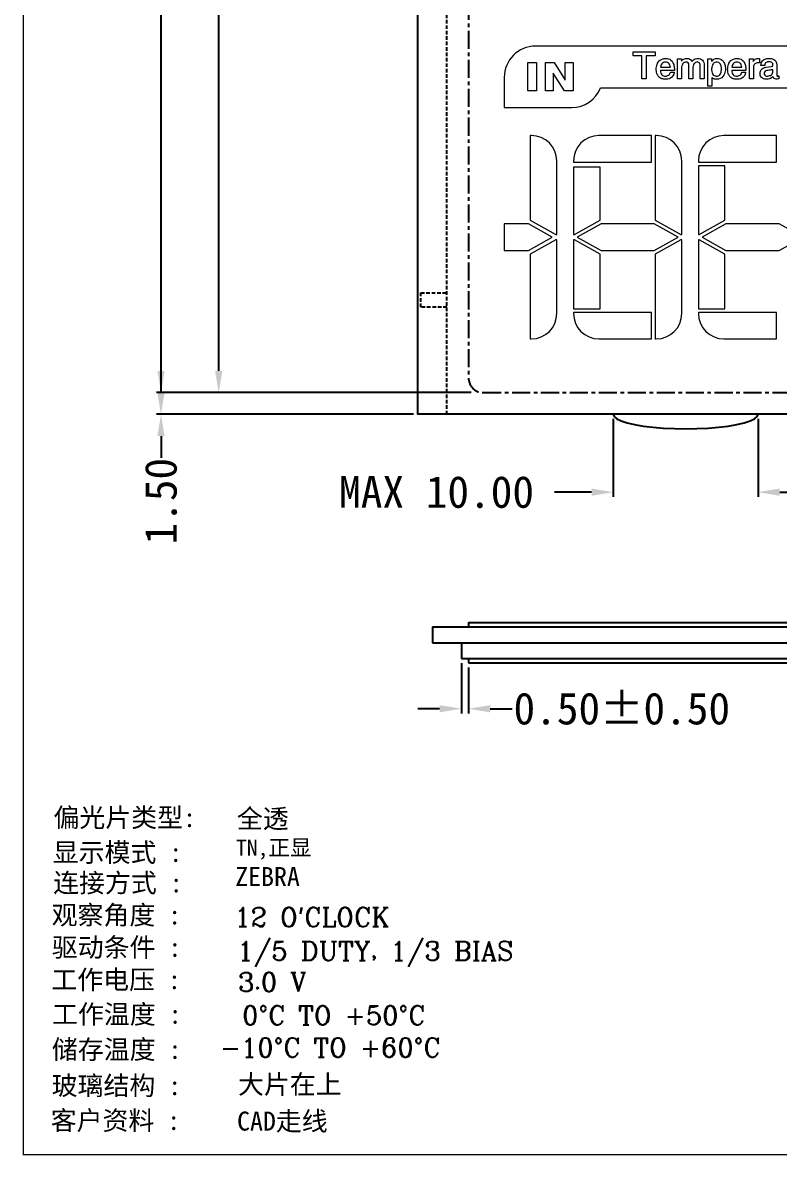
# Model space of a CAD drawing. Header units: millimetres. Extents: x 406 to 1082, y -777 to -474.
# Drawn here: x 405.6 to 457.9, y -776.6 to -698.3 of the extents above; entities that cross this region are included whole.
import ezdxf

# ---------------------------------------------------------------- set-up
doc = ezdxf.new("R2010")
doc.units = ezdxf.units.MM
doc.linetypes.add('CENTER', pattern=[2, 1.25, -0.25, 0.25, -0.25])
doc.linetypes.add('HIDDEN', pattern=[0.375, 0.25, -0.125])
doc.layers.add('dim', color=4, linetype='Continuous')
doc.layers.add('SPEC', color=2, linetype='Continuous')
doc.styles.add('ROMANC', font='ROMANC.SHX')
doc.styles.add('style1', font='simhei_0.ttf', dxfattribs={"width": 0.8, "height": 0.035})
doc.dimstyles.new('LCDDIM', dxfattribs={"dimtxt": 2.2, "dimasz": 1.5, "dimexe": 0.3175, "dimexo": 0.3175, "dimgap": 0.254, "dimtad": 0, "dimzin": 0, "dimdsep": 46, "dimtxsty": 'Standard', "dimcen": 0.09, "dimadec": 0, "dimazin": 0, "dimtfac": 1, "dimtofl": 0, "dimtmove": 0, "dimatfit": 0, "dimfxl": 0, "dimtolj": 1, "dimtzin": 0, "dimarcsym": 0})

# ---------------------------------------------------------------- blocks, each defined once
blk = doc.blocks.new('*D32')
at = {"layer": 'DEFPOINTS', "color": 0, "ltscale": 0.5}
for p in [(436.917, -723.853), (415.164, -725.353), (432.917, -725.353)]:
    blk.add_point(p, dxfattribs=at)
at = {"layer": 'dim', "color": 0, "lineweight": -2, "ltscale": 0.5}
for p, q in [((415.164, -722.353), (415.164, -720.853)), ((436.6, -723.853), (414.847, -723.853)), ((432.6, -725.353), (414.847, -725.353)), ((415.164, -726.853), (415.164, -728.353))]:
    blk.add_line(p, q, dxfattribs=at)
at = {"layer": 'dim', "color": 0, "ltscale": 0.5}
for points in [[(414.914, -722.353), (415.414, -722.353), (415.164, -723.853)], [(414.914, -726.853), (415.414, -726.853), (415.164, -725.353)]]:
    blk.add_solid(points, dxfattribs=at)
at = {"layer": 'dim', "color": 0, "ltscale": 0.5, "insert": (415.164, -731.357), "char_height": 2.2, "attachment_point": 5, "rotation": 90}
blk.add_mtext('\\A1;1.50', dxfattribs=at)
blk = doc.blocks.new('*D36')
at = {"layer": 'DEFPOINTS', "color": 0, "ltscale": 0.5}
for p in [(419.151, -641.853), (436.417, -641.853), (436.417, -723.853)]:
    blk.add_point(p, dxfattribs=at)
at = {"layer": 'dim', "color": 0, "lineweight": -2, "ltscale": 0.5}
for p, q in [((436.1, -641.853), (418.834, -641.853)), ((419.151, -643.353), (419.151, -670.499)), ((419.151, -722.353), (419.151, -695.207)), ((436.1, -723.853), (418.834, -723.853))]:
    blk.add_line(p, q, dxfattribs=at)
at = {"layer": 'dim', "color": 0, "ltscale": 0.5}
for points in [[(418.901, -643.353), (419.401, -643.353), (419.151, -641.853)], [(418.901, -722.353), (419.401, -722.353), (419.151, -723.853)]]:
    blk.add_solid(points, dxfattribs=at)
at = {"layer": 'dim', "color": 0, "ltscale": 0.5, "insert": (419.151, -682.853), "char_height": 2.2, "attachment_point": 5, "rotation": 90}
blk.add_mtext('\\A1;MIN V.A 82.00', dxfattribs=at)
blk = doc.blocks.new('*D37')
at = {"layer": 'DEFPOINTS', "color": 0, "ltscale": 0.5}
for p in [(415.164, -640.353), (432.917, -640.353), (432.917, -725.353)]:
    blk.add_point(p, dxfattribs=at)
at = {"layer": 'dim', "color": 0, "lineweight": -2, "ltscale": 0.5}
for p, q in [((432.6, -640.353), (414.847, -640.353)), ((415.164, -641.853), (415.164, -674.166)), ((415.164, -723.853), (415.164, -691.54)), ((432.6, -725.353), (414.847, -725.353))]:
    blk.add_line(p, q, dxfattribs=at)
at = {"layer": 'dim', "color": 0, "ltscale": 0.5}
for points in [[(414.914, -641.853), (415.414, -641.853), (415.164, -640.353)], [(414.914, -723.853), (415.414, -723.853), (415.164, -725.353)]]:
    blk.add_solid(points, dxfattribs=at)
at = {"layer": 'dim', "color": 0, "ltscale": 0.5, "insert": (415.164, -682.853), "char_height": 2.2, "attachment_point": 5, "rotation": 90}
blk.add_mtext('\\A1;85.00%%p0.20', dxfattribs=at)
blk = doc.blocks.new('*D45')
at = {"layer": 'DEFPOINTS', "color": 0, "ltscale": 0.5}
for p in [(435.917, -742.237), (436.417, -742.537), (436.417, -745.699)]:
    blk.add_point(p, dxfattribs=at)
at = {"layer": 'dim', "color": 0, "lineweight": -2, "ltscale": 0.5}
for p, q in [((435.917, -742.555), (435.917, -746.017)), ((436.417, -742.855), (436.417, -746.017)), ((434.417, -745.699), (432.917, -745.699)), ((437.917, -745.699), (439.417, -745.699))]:
    blk.add_line(p, q, dxfattribs=at)
at = {"layer": 'dim', "color": 0, "ltscale": 0.5}
for points in [[(434.417, -745.449), (434.417, -745.949), (435.917, -745.699)], [(437.917, -745.449), (437.917, -745.949), (436.417, -745.699)]]:
    blk.add_solid(points, dxfattribs=at)
at = {"layer": 'dim', "color": 0, "ltscale": 0.5, "insert": (447.004, -745.699), "char_height": 2.2, "attachment_point": 5}
blk.add_mtext('\\A1;0.50%%P0.50', dxfattribs=at)
blk = doc.blocks.new('*D51')
at = {"layer": 'DEFPOINTS', "color": 0, "ltscale": 0.5}
for p in [(446.417, -725.353), (456.417, -725.353), (456.417, -730.733)]:
    blk.add_point(p, dxfattribs=at)
at = {"layer": 'dim', "color": 0, "lineweight": -2, "ltscale": 0.5}
for p, q in [((446.417, -725.67), (446.417, -731.05)), ((456.417, -725.67), (456.417, -731.05)), ((444.917, -730.733), (442.342, -730.733)), ((457.917, -730.733), (459.417, -730.733))]:
    blk.add_line(p, q, dxfattribs=at)
at = {"layer": 'dim', "color": 0, "ltscale": 0.5}
for points in [[(444.917, -730.483), (444.917, -730.983), (446.417, -730.733)], [(457.917, -730.483), (457.917, -730.983), (456.417, -730.733)]]:
    blk.add_solid(points, dxfattribs=at)
at = {"layer": 'dim', "color": 0, "ltscale": 0.5, "insert": (434.205, -730.733), "char_height": 2.2, "attachment_point": 5}
blk.add_mtext('\\A1;MAX 10.00', dxfattribs=at)
blk = doc.blocks.new('*D53')
at = {"layer": 'DEFPOINTS', "color": 0, "ltscale": 0.5}
for p in [(456.417, -725.353), (469.417, -725.353), (469.417, -730.733)]:
    blk.add_point(p, dxfattribs=at)
at = {"layer": 'dim', "color": 0, "lineweight": -2, "ltscale": 0.5}
for p, q in [((456.417, -725.67), (456.417, -731.05)), ((469.417, -725.67), (469.417, -731.05)), ((457.917, -730.733), (458.996, -730.733)), ((467.917, -730.733), (466.838, -730.733))]:
    blk.add_line(p, q, dxfattribs=at)
at = {"layer": 'dim', "color": 0, "ltscale": 0.5}
for points in [[(457.917, -730.483), (457.917, -730.983), (456.417, -730.733)], [(467.917, -730.483), (467.917, -730.983), (469.417, -730.733)]]:
    blk.add_solid(points, dxfattribs=at)
at = {"layer": 'dim', "color": 0, "ltscale": 0.5, "insert": (462.917, -730.733), "char_height": 2.2, "attachment_point": 5}
blk.add_mtext('\\A1;13.00', dxfattribs=at)

msp = doc.modelspace()

# ---------------------------------------------------------------- linework, layer by layer
for p, q in [((433.917, -740.037), (433.917, -741.137)), ((433.917, -740.037), (493.917, -740.037)), ((436.417, -739.737), (491.417, -739.737)), ((436.417, -739.737), (436.417, -740.037)), ((433.917, -741.137), (448.917, -741.137)), ((435.917, -741.137), (435.917, -742.237)), ((448.917, -741.137), (458.917, -741.137)), ((435.917, -742.237), (491.917, -742.237)), ((436.417, -742.237), (436.417, -742.537)), ((436.417, -742.537), (491.417, -742.537))]:
    msp.add_line(p, q)
msp.add_lwpolyline([(493.917, -640.353), (493.917, -725.353), (432.917, -725.353), (432.917, -640.353)], close=True)
at = {"linetype": 'HIDDEN'}
for points in [[(434.917, -725.353), (434.917, -640.353)], [(434.917, -717.949), (433.117, -717.949), (433.117, -716.949), (434.917, -716.949)]]:
    msp.add_lwpolyline(points, dxfattribs=at)
at = {"linetype": 'CENTER'}
msp.add_lwpolyline([(436.417, -642.853), (436.417, -722.853, 0.414214), (437.417, -723.853), (489.417, -723.853, 0.414214), (490.417, -722.853), (490.417, -642.853, 0.414214), (489.417, -641.853), (437.417, -641.853, 0.414214)], format="xyb", close=True, dxfattribs=at)
at = {"lineweight": 9}
for points in [[(485.79, -699.909), (441.046, -699.909, 0.414121), (438.881, -702.074), (438.881, -704.148), (443.558, -704.148, 0.309615), (445.532, -702.797), (487.955, -702.797), (487.955, -702.074, 0.41413)], [(450.645, -701.596), (449.67, -701.596, 0.07695), (449.7, -701.776, 0.238281), (449.878, -701.961, 0.087418), (450.033, -701.985, 0.036987), (450.11, -701.974, 0.243649), (450.332, -701.802, 0.043447), (450.358, -701.734), (450.363, -701.716), (450.629, -701.716), (450.624, -701.745, -0.207405), (450.376, -702.129, -0.103909), (450.188, -702.191, -0.037595), (450.004, -702.203, -0.072268), (449.773, -702.163, -0.186055), (449.484, -701.93, -0.098405), (449.393, -701.649, -0.023769), (449.382, -701.533, -0.077814), (449.443, -701.169, -0.029514), (449.477, -701.089, -0.200054), (449.793, -700.806, -0.079343), (450.042, -700.761, -0.060607), (450.213, -700.784, -0.213162), (450.532, -701.038, -0.085201), (450.624, -701.321, -0.038378), (450.645, -701.571)], [(450.013, -701.02, 0.03522), (449.943, -701.031, 0.224095), (449.726, -701.195, 0.089848), (449.673, -701.368), (450.365, -701.368, 0.07406), (450.325, -701.206, 0.271863), (450.097, -701.026, 0.043525)], [(452.703, -702.183), (452.425, -702.183), (452.425, -701.303, 0.022106), (452.425, -701.245, 0.115929), (452.388, -701.104, 0.065335), (452.362, -701.07, 0.167103), (452.261, -701.022, 0.038196), (452.217, -701.019), (452.209, -701.019), (452.202, -701.02, 0.028625), (452.156, -701.027, 0.237011), (451.963, -701.176, 0.094758), (451.917, -701.355), (451.918, -702.183), (451.639, -702.183), (451.639, -701.243, 0.073587), (451.625, -701.134, 0.293516), (451.509, -701.025, 0.053516), (451.455, -701.02, 0.036686), (451.39, -701.028, 0.230948), (451.189, -701.173, 0.100918), (451.136, -701.362, 0.020238), (451.132, -701.433), (451.132, -702.183), (450.854, -702.183), (450.854, -700.801), (451.122, -700.801), (451.122, -700.94, -0.233585), (451.505, -700.761, -0.028873), (451.561, -700.764, -0.197185), (451.807, -700.895, -0.045153), (451.854, -700.964, -0.051668), (451.959, -700.863, -0.182272), (452.262, -700.761, -0.074574), (452.44, -700.799, -0.225694), (452.668, -701.034, -0.081625), (452.703, -701.243)], [(453.555, -702.203, -0.0256), (453.491, -702.2, -0.182484), (453.22, -702.074), (453.22, -702.69), (452.952, -702.69), (452.952, -700.801), (453.211, -700.801), (453.211, -700.955, -0.253273), (453.584, -700.761, -0.064916), (453.772, -700.795, -0.192799), (454.062, -701.033, -0.096592), (454.155, -701.334, -0.021779), (454.165, -701.451, -0.078102), (454.098, -701.822, -0.034311), (454.057, -701.913, -0.22958), (453.691, -702.187, -0.044715)], [(453.544, -701.02, 0.033152), (453.494, -701.023, 0.210551), (453.309, -701.13, 0.098876), (453.24, -701.286, 0.062432), (453.211, -701.561, 0.075213), (453.241, -701.756, 0.266598), (453.467, -701.97, 0.045658), (453.556, -701.985, 0.03067), (453.605, -701.981, 0.25259), (453.82, -701.826, 0.096586), (453.881, -701.593, 0.020085), (453.887, -701.492, 0.021964), (453.885, -701.395, 0.112173), (453.824, -701.162, 0.062664), (453.78, -701.105, 0.171433), (453.607, -701.024, 0.033877)], [(455.577, -701.596), (454.603, -701.596, 0.07695), (454.632, -701.776, 0.238281), (454.81, -701.961, 0.087418), (454.966, -701.985, 0.036987), (455.043, -701.974, 0.243649), (455.265, -701.802, 0.043447), (455.29, -701.734), (455.295, -701.716), (455.562, -701.716), (455.557, -701.745, -0.207405), (455.308, -702.129, -0.103909), (455.121, -702.191, -0.037595), (454.936, -702.203, -0.072268), (454.705, -702.163, -0.186055), (454.417, -701.93, -0.098405), (454.326, -701.649, -0.023769), (454.315, -701.533, -0.077814), (454.376, -701.169, -0.029514), (454.41, -701.089, -0.200054), (454.726, -700.806, -0.079343), (454.975, -700.761, -0.060607), (455.145, -700.784, -0.213162), (455.465, -701.038, -0.085201), (455.556, -701.321, -0.038378), (455.577, -701.571)], [(454.946, -701.02, 0.03522), (454.876, -701.031, 0.224095), (454.659, -701.195, 0.089848), (454.606, -701.368), (455.297, -701.368, 0.07406), (455.258, -701.206, 0.271863), (455.029, -701.026, 0.043525)], [(456.522, -701.059), (456.408, -701.059, 0.066), (456.291, -701.081, 0.222838), (456.126, -701.233, 0.086408), (456.094, -701.383), (456.094, -702.183), (455.816, -702.183), (455.816, -700.801), (456.084, -700.801), (456.084, -700.969, -0.054473), (456.171, -700.869, -0.193396), (456.438, -700.761, -0.104628), (456.483, -700.771), (456.522, -700.771)], [(457.865, -702.183), (457.79, -702.183, -0.085988), (457.66, -702.191, -0.117347), (457.535, -702.152, -0.060408), (457.504, -702.126, -0.155308), (457.46, -702.034, -0.186057), (456.995, -702.203, -0.073724), (456.8, -702.167, -0.267737), (456.567, -701.908, -0.045529), (456.553, -701.812, -0.037724), (456.562, -701.722, -0.242971), (456.769, -701.434, -0.08488), (456.981, -701.368), (457.35, -701.329, 0.352383), (457.444, -701.238, 0.048342), (457.447, -701.194, 0.279842), (457.368, -701.043, 0.098316), (457.258, -701.007, 0.072048), (457.079, -701.005, 0.030345), (457.04, -701.014, 0.287395), (456.889, -701.173, 0.043136), (456.88, -701.236), (456.878, -701.258), (456.622, -701.258), (456.622, -701.233, -0.066344), (456.645, -701.073, -0.208157), (456.84, -700.834, -0.101537), (457.094, -700.765, -0.022231), (457.194, -700.761, -0.079599), (457.458, -700.81, -0.034306), (457.519, -700.838, -0.23412), (457.697, -701.085, -0.040168), (457.705, -701.163), (457.705, -701.93, 0.046039), (457.707, -701.95, 0.266143), (457.73, -701.98, 0.100188), (457.761, -701.985), (457.787, -701.985, -0.067524), (457.84, -701.974), (457.865, -701.974)], [(456.841, -701.78, 0.064109), (456.85, -701.861, 0.255966), (456.944, -701.969, 0.091977), (457.044, -701.985, 0.08931), (457.272, -701.932, 0.279196), (457.437, -701.7), (457.437, -701.522, -0.053811), (457.196, -701.581), (457.097, -701.596, 0.084523), (456.94, -701.63, 0.034915), (456.912, -701.645, 0.275053)], [(440.679, -711.948), (442.454, -712.935), (442.512, -712.935), (442.512, -707.848, 0.414128), (440.752, -706.088), (440.679, -706.088)], [(449.058, -706.088), (445.428, -706.088, 0.414134), (443.668, -707.848), (443.668, -707.921), (449.058, -707.921)], [(449.312, -711.948), (451.088, -712.935), (451.145, -712.935), (451.145, -707.848, 0.414134), (449.386, -706.088), (449.312, -706.088)], [(454.061, -706.088, 0.414134), (452.301, -707.848), (452.301, -707.921), (457.691, -707.921), (457.691, -706.088)], [(442.454, -713.301), (440.679, -714.288), (440.679, -720.148), (440.752, -720.148, 0.414128), (442.512, -718.388), (442.512, -713.301)], [(449.312, -714.288), (449.312, -720.148), (449.386, -720.148, 0.414134), (451.145, -718.388), (451.145, -713.301), (451.088, -713.301)], [(449.058, -718.315), (443.668, -718.315), (443.668, -718.388, 0.414134), (445.428, -720.148), (449.058, -720.148)], [(452.301, -718.315), (452.301, -718.388, 0.414134), (454.061, -720.148), (457.691, -720.148), (457.691, -718.315)]]:
    msp.add_lwpolyline(points, format="xyb", close=True, dxfattribs=at)
for points in [[(449.302, -700.572), (448.685, -700.572), (448.685, -702.183), (448.397, -702.183), (448.397, -700.572), (447.781, -700.572), (447.781, -700.314), (449.302, -700.314)], [(441.104, -703.004), (440.52, -703.004), (440.52, -701.054), (441.104, -701.054)], [(443.639, -703.004), (443.055, -703.004), (442.271, -701.781), (442.271, -703.004), (441.724, -703.004), (441.724, -701.054), (442.326, -701.054), (443.092, -702.261), (443.092, -701.054), (443.639, -701.054)], [(443.668, -708.271), (443.668, -712.935), (443.725, -712.935), (445.501, -711.948), (445.501, -708.271)], [(454.134, -708.175), (452.301, -708.175), (452.301, -712.935), (452.359, -712.935), (454.134, -711.948)], [(440.549, -714.034), (442.198, -713.118), (440.549, -712.202), (438.881, -712.202), (438.881, -714.034)], [(450.894, -713.118), (449.244, -712.202), (445.569, -712.202), (443.919, -713.118), (445.569, -714.034), (449.244, -714.034)], [(454.202, -712.202), (452.553, -713.118), (454.202, -714.034), (457.878, -714.034), (459.527, -713.118), (457.878, -712.202)], [(443.668, -718.061), (445.501, -718.061), (445.501, -714.288), (443.725, -713.301), (443.668, -713.301)], [(454.134, -714.288), (452.359, -713.301), (452.301, -713.301), (452.301, -718.061), (454.134, -718.061)]]:
    msp.add_lwpolyline(points, close=True, dxfattribs=at)
msp.add_lwpolyline([(446.417, -725.353), (446.479, -725.509), (446.662, -725.662), (446.962, -725.807), (447.372, -725.941), (447.882, -726.06), (448.478, -726.162), (449.147, -726.244), (449.872, -726.304), (450.635, -726.341), (451.417, -726.353), (452.199, -726.341), (452.962, -726.304), (453.687, -726.244), (454.356, -726.162), (454.953, -726.06), (455.462, -725.941), (455.872, -725.807), (456.172, -725.662), (456.356, -725.509), (456.417, -725.353)])
at = {"layer": 'SPEC', "lineweight": 30, "const_width": 0.0826}
msp.add_lwpolyline([(405.645, -776.519), (535.005, -776.519), (535.005, -599.067), (405.645, -599.067)], close=True, dxfattribs=at)

# ---------------------------------------------------------------- texts
at = {"layer": 'SPEC', "lineweight": -3}
for s, height, style, p in [('偏光片类型:', 1.313, 'style1', (407.732, -753.873)), ('全透', 1.313, 'style1', (420.402, -753.948)), ('显示模式 :', 1.313, 'style1', (407.68, -756.282)), ('TN,正显', 1.0942, 'style1', (420.349, -755.846)), ('ZEBRA', 1.313, 'style1', (420.292, -757.952)), ('连接方式 :', 1.313, 'style1', (407.708, -758.387)), ('观察角度 :', 1.313, 'style1', (407.602, -760.608)), ("12 O'CLOCK", 1.313, 'ROMANC', (420.228, -760.755)), ('驱动条件 :', 1.313, 'style1', (407.617, -762.841)), ('1/5 DUTY, 1/3 BIAS', 1.31299, 'ROMANC', (420.427, -763.086)), ('工作电压 :', 1.313, 'style1', (407.585, -765.076)), ('3.0 V', 1.313, 'ROMANC', (420.486, -765.243)), ('工作温度 :', 1.313, 'style1', (407.634, -767.466)), ('0%%DC TO +50%%DC', 1.31299, 'ROMANC', (420.768, -767.544)), ('储存温度 :', 1.313, 'style1', (407.623, -769.898)), ('-10%%DC TO +60%%DC', 1.31299, 'ROMANC', (419.228, -769.769)), ('玻璃结构 :', 1.313, 'style1', (407.607, -772.396)), ('大片在上', 1.313, 'style1', (420.484, -772.307)), ('客户资料 :', 1.313, 'style1', (407.538, -774.806)), ('CAD走线', 1.313, 'style1', (420.42, -774.85))]:
    msp.add_text(s, height=height, dxfattribs=dict(at, style=style)).set_placement(p)

# ---------------------------------------------------------------- dimensions: what is measured, and where the dimension line sits
at = {"layer": 'dim', "ltscale": 0.5}
for base, p1, p2, text, picture, middle, dimtype in [((415.164, -640.353), (432.917, -725.353), (432.917, -640.353), '<>%%p0.20', '*D37', (415.164, -682.853), 161), ((419.151, -641.853), (436.417, -723.853), (436.417, -641.853), 'MIN V.A <>', '*D36', (419.151, -682.853), 160)]:
    dim = msp.add_linear_dim(base=base, p1=p1, p2=p2, angle=90, text=text, dimstyle='LCDDIM', dxfattribs=at)
    dim.commit()
    dim.dimension.update_dxf_attribs({"geometry": picture, "text_midpoint": middle, "dimtype": dimtype})
dim = msp.add_linear_dim(base=(415.164, -725.353), p1=(436.917, -723.853), p2=(432.917, -725.353), angle=90, dimstyle='LCDDIM', dxfattribs=at)
dim.commit()
dim.dimension.update_dxf_attribs({"geometry": '*D32', "text_midpoint": (415.164, -731.357)})
dim = msp.add_linear_dim(base=(456.417, -730.733), p1=(446.417, -725.353), p2=(456.417, -725.353), text='MAX <>', dimstyle='LCDDIM', dxfattribs=at)
dim.commit()
dim.dimension.update_dxf_attribs({"geometry": '*D51', "text_midpoint": (434.205, -730.733), "dimtype": 160})
dim = msp.add_linear_dim(base=(469.417, -730.733), p1=(456.417, -725.353), p2=(469.417, -725.353), dimstyle='LCDDIM', dxfattribs=at)
dim.commit()
dim.dimension.update_dxf_attribs({"geometry": '*D53', "text_midpoint": (462.917, -730.733), "dimtype": 160})
dim = msp.add_linear_dim(base=(436.417, -745.699), p1=(435.917, -742.237), p2=(436.417, -742.537), angle=180, text='<>%%P0.50', dimstyle='LCDDIM', dxfattribs=at)
dim.commit()
dim.dimension.update_dxf_attribs({"geometry": '*D45', "text_midpoint": (447.004, -745.699)})

doc.saveas('drawing.dxf')
